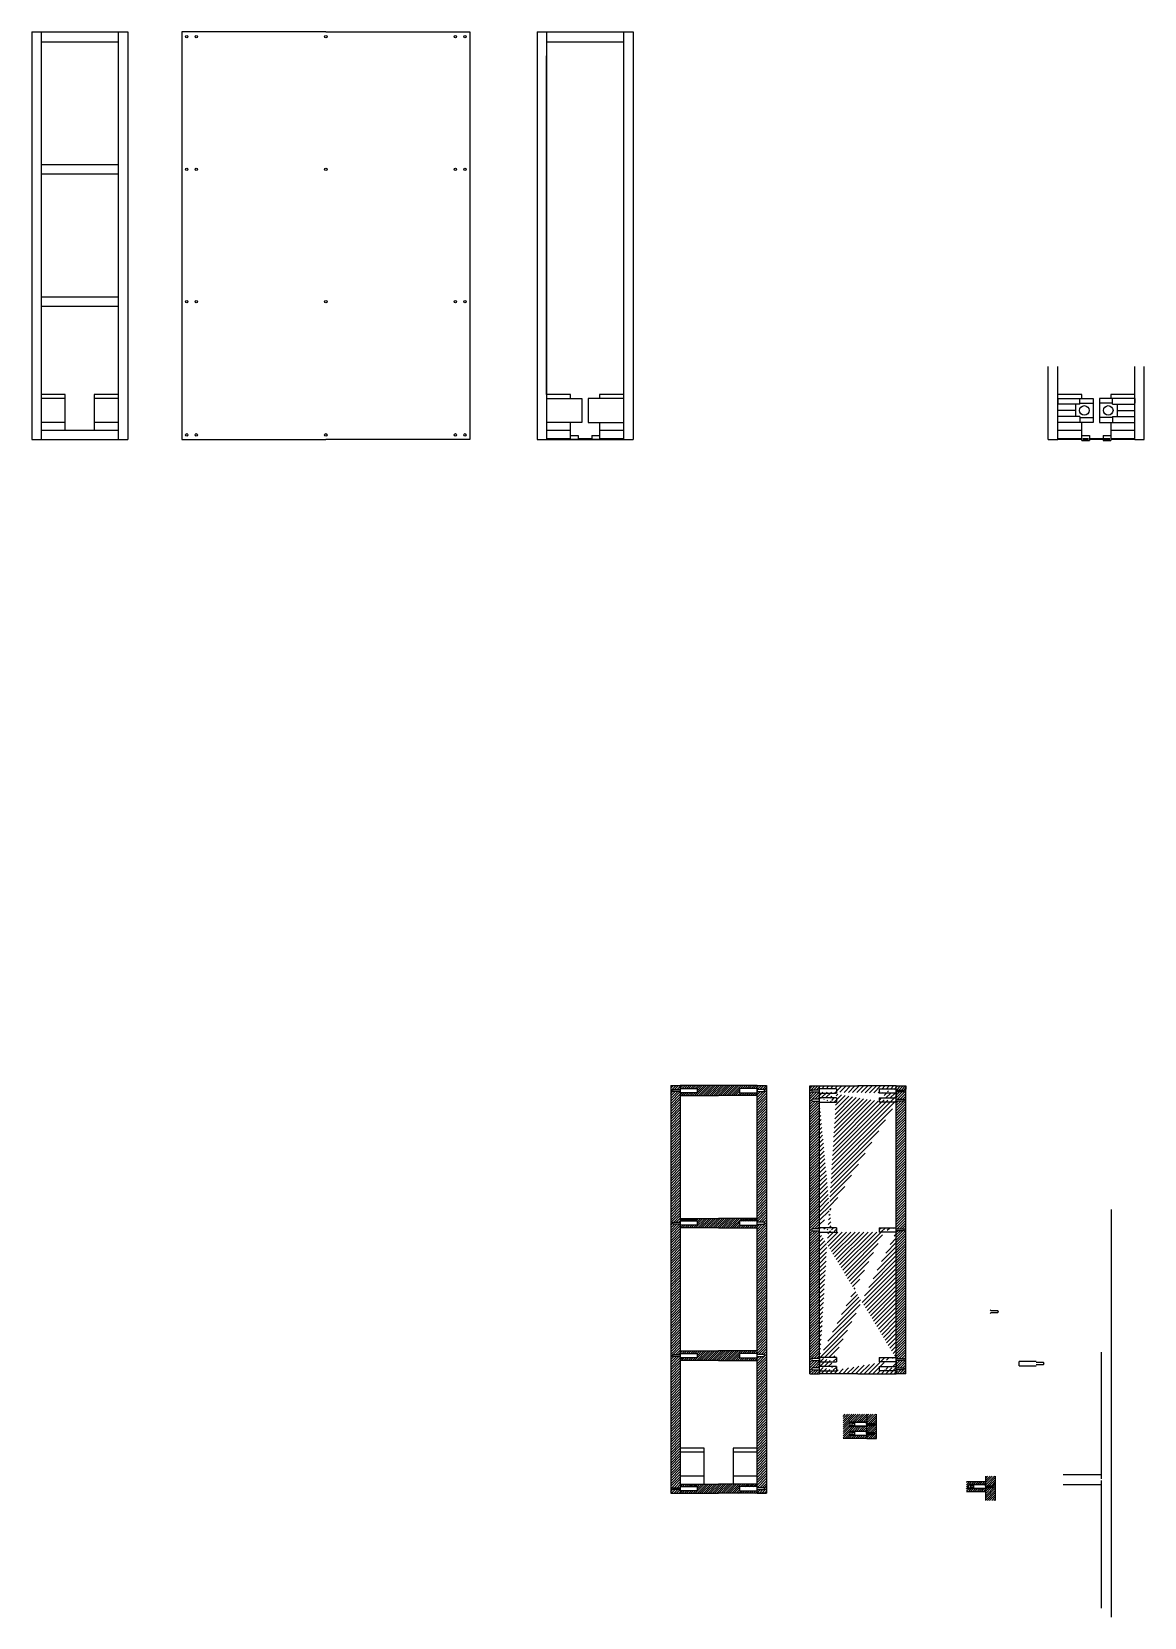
# Model space of a CAD drawing. Header units: millimetres. Extents: x 4413 to 32800, y 1732 to 26183.
# Drawn here: x 5733 to 8052, y 2524 to 5830 of the extents above; entities that cross this region are included whole.
import ezdxf

# ---------------------------------------------------------------- set-up
doc = ezdxf.new("R2010")
doc.units = ezdxf.units.MM
for name, color, linetype in [('A-WALL-FULL', 255, 'Continuous'), ('filatura', 8, 'Continuous'), ('particolari', 6, 'Continuous')]:
    doc.layers.add(name, color=color, linetype=linetype)

msp = doc.modelspace()

# ---------------------------------------------------------------- hatches: boundary and pattern name
h = msp.add_hatch()
h.set_pattern_fill('ANSI31', scale=1.2)
h.paths.add_polyline_path([(7065, 3633.1), (7065, 2783.1), (7085, 2783.1), (7085, 2790.6), (7070, 2790.6), (7068.8, 2792.6), (7070, 2794.6), (7085, 2794.6), (7085, 2802.1), (7085, 3060.1), (7085, 3068.1), (7070, 3068.1), (7068.8, 3070.1), (7070, 3072.1), (7085, 3072.1), (7085, 3080.1), (7085, 3336.1), (7085, 3344.1), (7070, 3344.1), (7068.8, 3346.1), (7070, 3348.1), (7085, 3348.1), (7085, 3356.1), (7085, 3612.1), (7085, 3620.6), (7070, 3620.6), (7068.8, 3622.6), (7070, 3624.6), (7085, 3624.6), (7085, 3633.1)])
h = msp.add_hatch()
h.set_pattern_fill('ANSI31')
h.paths.add_polyline_path([(7209.4, 3627.1), (7211.6, 3627.1), (7219.4, 3627.1), (7245, 3627.1), (7245, 3633.1), (7165, 3633.1), (7085, 3633.1), (7085, 3627.1), (7110.6, 3627.1), (7118.4, 3627.1), (7120.6, 3627.1), (7120.6, 3618.1), (7085, 3618.1), (7085, 3612.1), (7165, 3612.1), (7245, 3612.1), (7245, 3618.1), (7209.4, 3618.1)])
h = msp.add_hatch()
h.set_pattern_fill('ANSI31', scale=1.2)
h.paths.add_polyline_path([(7245, 3624.6), (7245, 3633.1), (7265, 3633.1), (7265, 2783.1), (7245, 2783.1), (7245, 2790.6), (7260, 2790.6), (7261.1, 2792.6), (7260, 2794.6), (7245, 2794.6), (7245, 2802.1), (7245, 3060.1), (7245, 3068.1), (7260, 3068.1), (7261.1, 3070.1), (7260, 3072.1), (7245, 3072.1), (7245, 3080.1), (7245, 3336.1), (7245, 3344.1), (7260, 3344.1), (7261.1, 3346.1), (7260, 3348.1), (7245, 3348.1), (7245, 3356.1), (7245, 3612.1), (7245, 3620.6), (7260, 3620.6), (7261.1, 3622.6), (7260, 3624.6)])
h = msp.add_hatch()
h.set_pattern_fill('ANSI31', scale=1.2)
edge = h.paths.add_edge_path()
edge.add_line((7355.2, 3632.1), (7375.2, 3632.1))
edge.add_line((7375.2, 3626.1), (7375.2, 3632.1))
edge.add_line((7375.2, 3623.6), (7375.2, 3626.1))
edge.add_line((7375.2, 3623.6), (7360.2, 3623.6))
edge.add_line((7360.2, 3623.6), (7359.1, 3621.6))
edge.add_line((7359.1, 3621.6), (7360.2, 3619.6))
edge.add_line((7360.2, 3619.6), (7375.2, 3619.6))
edge.add_line((7375.2, 3607.1), (7375.2, 3619.6))
edge.add_line((7375.2, 3604.6), (7375.2, 3607.1))
edge.add_line((7375.2, 3604.6), (7360.2, 3604.6))
edge.add_line((7360.2, 3604.6), (7359.1, 3602.6))
edge.add_line((7359.1, 3602.6), (7360.2, 3600.6))
edge.add_line((7360.2, 3600.6), (7375.2, 3600.6))
edge.add_line((7375.2, 3598.1), (7375.2, 3600.6))
edge.add_line((7375.2, 3336.6), (7375.2, 3598.1))
edge.add_line((7375.2, 3334.1), (7375.2, 3336.6))
edge.add_line((7375.2, 3334.1), (7360.2, 3334.1))
edge.add_line((7360.2, 3334.1), (7359.1, 3332.1))
edge.add_line((7359.1, 3332.1), (7360.2, 3330.1))
edge.add_line((7360.2, 3330.1), (7375.2, 3330.1))
edge.add_line((7375.2, 3327.6), (7375.2, 3330.1))
edge.add_line((7375.2, 3063.6), (7375.2, 3327.6))
edge.add_line((7375.2, 3063.6), (7360.2, 3063.6))
edge.add_line((7360.2, 3063.6), (7359.1, 3061.6))
edge.add_line((7359.1, 3061.6), (7360.2, 3059.6))
edge.add_line((7360.2, 3059.6), (7375.2, 3059.6))
edge.add_line((7375.2, 3044.6), (7375.2, 3059.6))
edge.add_line((7375.2, 3044.6), (7360.2, 3044.6))
edge.add_line((7360.2, 3044.6), (7359.1, 3042.6))
edge.add_line((7359.1, 3042.6), (7360.2, 3040.6))
edge.add_line((7360.2, 3040.6), (7375.2, 3040.6))
edge.add_line((7375.2, 3038.1), (7375.2, 3032.1))
edge.add_line((7355.2, 3032.1), (7375.2, 3032.1))
edge.add_line((7355.2, 3032.1), (7355.2, 3632.1))
h = msp.add_hatch()
h.set_pattern_fill('ANSI31', scale=2)
edge = h.paths.add_edge_path()
edge.add_line((7375.2, 3632.1), (7455.2, 3632.1))
edge.add_line((7535.2, 3632.1), (7455.2, 3632.1))
edge.add_line((7375.2, 3626.1), (7375.2, 3632.1))
edge.add_line((7535.2, 3626.1), (7535.2, 3632.1))
edge.add_line((7509.6, 3617.1), (7501.8, 3617.1))
edge.add_line((7499.6, 3626.1), (7499.6, 3617.1))
edge.add_line((7499.6, 3626.1), (7535.2, 3626.1))
edge.add_line((7501.8, 3617.1), (7499.6, 3617.1))
edge.add_line((7535.2, 3617.1), (7509.6, 3617.1))
edge.add_line((7509.6, 3598.1), (7501.8, 3598.1))
edge.add_line((7499.6, 3607.1), (7499.6, 3598.1))
edge.add_line((7499.6, 3607.1), (7535.2, 3607.1))
edge.add_line((7501.8, 3598.1), (7499.6, 3598.1))
edge.add_line((7535.2, 3598.1), (7509.6, 3598.1))
edge.add_line((7400.8, 3617.1), (7408.6, 3617.1))
edge.add_line((7410.8, 3626.1), (7410.8, 3617.1))
edge.add_line((7410.8, 3626.1), (7375.2, 3626.1))
edge.add_line((7408.6, 3617.1), (7410.8, 3617.1))
edge.add_line((7375.2, 3617.1), (7400.8, 3617.1))
edge.add_line((7400.8, 3598.1), (7408.6, 3598.1))
edge.add_line((7410.8, 3607.1), (7410.8, 3598.1))
edge.add_line((7410.8, 3607.1), (7375.2, 3607.1))
edge.add_line((7408.6, 3598.1), (7410.8, 3598.1))
edge.add_line((7375.2, 3598.1), (7400.8, 3598.1))
edge.add_line((7375.2, 3607.1), (7375.2, 3619.6))
edge.add_line((7535.2, 3617.1), (7535.2, 3607.1))
edge.add_line((7535.2, 3336.6), (7535.2, 3598.1))
edge.add_line((7375.2, 3336.6), (7375.2, 3598.1))
edge.add_line((7400.8, 3327.6), (7408.6, 3327.6))
edge.add_line((7410.8, 3336.6), (7410.8, 3327.6))
edge.add_line((7410.8, 3336.6), (7375.2, 3336.6))
edge.add_line((7408.6, 3327.6), (7410.8, 3327.6))
edge.add_line((7375.2, 3327.6), (7400.8, 3327.6))
edge.add_line((7509.6, 3327.6), (7501.8, 3327.6))
edge.add_line((7499.6, 3336.6), (7499.6, 3327.6))
edge.add_line((7499.6, 3336.6), (7535.2, 3336.6))
edge.add_line((7501.8, 3327.6), (7499.6, 3327.6))
edge.add_line((7535.2, 3327.6), (7509.6, 3327.6))
edge.add_line((7375.2, 3066.1), (7375.2, 3327.6))
edge.add_line((7535.2, 3063.6), (7535.2, 3327.6))
edge.add_line((7400.8, 3057.1), (7408.6, 3057.1))
edge.add_line((7410.8, 3066.1), (7410.8, 3057.1))
edge.add_line((7410.8, 3066.1), (7375.2, 3066.1))
edge.add_line((7408.6, 3057.1), (7410.8, 3057.1))
edge.add_line((7375.2, 3057.1), (7400.8, 3057.1))
edge.add_line((7400.8, 3038.1), (7408.6, 3038.1))
edge.add_line((7410.8, 3047.1), (7410.8, 3038.1))
edge.add_line((7410.8, 3047.1), (7375.2, 3047.1))
edge.add_line((7408.6, 3038.1), (7410.8, 3038.1))
edge.add_line((7375.2, 3038.1), (7400.8, 3038.1))
edge.add_line((7509.6, 3057.1), (7501.8, 3057.1))
edge.add_line((7499.6, 3066.1), (7499.6, 3057.1))
edge.add_line((7499.6, 3066.1), (7535.2, 3066.1))
edge.add_line((7501.8, 3057.1), (7499.6, 3057.1))
edge.add_line((7535.2, 3057.1), (7509.6, 3057.1))
edge.add_line((7509.6, 3038.1), (7501.8, 3038.1))
edge.add_line((7499.6, 3047.1), (7499.6, 3038.1))
edge.add_line((7499.6, 3047.1), (7535.2, 3047.1))
edge.add_line((7501.8, 3038.1), (7499.6, 3038.1))
edge.add_line((7535.2, 3038.1), (7509.6, 3038.1))
edge.add_line((7535.2, 3057.1), (7535.2, 3047.1))
edge.add_line((7535.2, 3038.1), (7535.2, 3032.1))
edge.add_line((7455.2, 3032.1), (7535.2, 3032.1))
edge.add_line((7455.2, 3032.1), (7375.2, 3032.1))
edge.add_line((7375.2, 3038.1), (7375.2, 3032.1))
edge.add_line((7375.2, 3057.1), (7375.2, 3047.1))
h = msp.add_hatch()
h.set_pattern_fill('ANSI31', scale=1.2)
edge = h.paths.add_edge_path()
edge.add_line((7535.2, 3626.1), (7535.2, 3632.1))
edge.add_line((7535.2, 3632.1), (7555.2, 3632.1))
edge.add_line((7555.2, 3032.1), (7555.2, 3632.1))
edge.add_line((7555.2, 3032.1), (7535.2, 3032.1))
edge.add_line((7535.2, 3038.1), (7535.2, 3032.1))
edge.add_line((7550.2, 3040.6), (7535.2, 3040.6))
edge.add_line((7551.4, 3042.6), (7550.2, 3040.6))
edge.add_line((7550.2, 3044.6), (7551.4, 3042.6))
edge.add_line((7535.2, 3044.6), (7550.2, 3044.6))
edge.add_line((7535.2, 3044.6), (7535.2, 3059.6))
edge.add_line((7550.2, 3059.6), (7535.2, 3059.6))
edge.add_line((7551.4, 3061.6), (7550.2, 3059.6))
edge.add_line((7550.2, 3063.6), (7551.4, 3061.6))
edge.add_line((7535.2, 3063.6), (7550.2, 3063.6))
edge.add_line((7535.2, 3063.6), (7535.2, 3327.6))
edge.add_line((7535.2, 3327.6), (7535.2, 3330.1))
edge.add_line((7550.2, 3330.1), (7535.2, 3330.1))
edge.add_line((7551.4, 3332.1), (7550.2, 3330.1))
edge.add_line((7550.2, 3334.1), (7551.4, 3332.1))
edge.add_line((7535.2, 3334.1), (7550.2, 3334.1))
edge.add_line((7535.2, 3334.1), (7535.2, 3336.6))
edge.add_line((7535.2, 3336.6), (7535.2, 3598.1))
edge.add_line((7535.2, 3598.1), (7535.2, 3600.6))
edge.add_line((7550.2, 3600.6), (7535.2, 3600.6))
edge.add_line((7551.4, 3602.6), (7550.2, 3600.6))
edge.add_line((7550.2, 3604.6), (7551.4, 3602.6))
edge.add_line((7535.2, 3604.6), (7550.2, 3604.6))
edge.add_line((7535.2, 3604.6), (7535.2, 3607.1))
edge.add_line((7535.2, 3607.1), (7535.2, 3619.6))
edge.add_line((7550.2, 3619.6), (7535.2, 3619.6))
edge.add_line((7551.4, 3621.6), (7550.2, 3619.6))
edge.add_line((7550.2, 3623.6), (7551.4, 3621.6))
edge.add_line((7535.2, 3623.6), (7550.2, 3623.6))
edge.add_line((7535.2, 3623.6), (7535.2, 3626.1))
h = msp.add_hatch()
h.set_pattern_fill('ANSI31')
h.paths.add_polyline_path([(7209.4, 3350.6), (7211.6, 3350.6), (7219.4, 3350.6), (7245, 3350.6), (7245, 3356.1), (7165, 3356.1), (7085, 3356.1), (7085, 3350.6), (7110.6, 3350.6), (7118.4, 3350.6), (7120.6, 3350.6), (7120.6, 3341.6), (7085, 3341.6), (7085, 3336.1), (7165, 3336.1), (7245, 3336.1), (7245, 3341.6), (7209.4, 3341.6)])
h = msp.add_hatch()
h.set_pattern_fill('ANSI31')
h.paths.add_polyline_path([(7209.4, 3074.6), (7211.6, 3074.6), (7219.4, 3074.6), (7245, 3074.6), (7245, 3080.1), (7165, 3080.1), (7085, 3080.1), (7085, 3074.6), (7110.6, 3074.6), (7118.4, 3074.6), (7120.6, 3074.6), (7120.6, 3065.6), (7085, 3065.6), (7085, 3060.1), (7165, 3060.1), (7245, 3060.1), (7245, 3065.6), (7209.4, 3065.6)])
h = msp.add_hatch()
h.set_pattern_fill('ANSI31')
h.paths.add_polyline_path([(7473.9, 2947.6), (7424.4, 2947.6), (7424.4, 2897.1), (7473.9, 2897.1), (7473.9, 2903.1), (7448.3, 2903.1), (7440.5, 2903.1), (7439.5, 2903.1), (7438.3, 2903.1), (7438.3, 2904.6), (7438.3, 2910.6), (7438.3, 2912.1), (7473.9, 2912.1), (7473.9, 2922.1), (7448.3, 2922.1), (7440.5, 2922.1), (7439.5, 2922.1), (7438.3, 2922.1), (7438.3, 2923.6), (7438.3, 2929.6), (7438.3, 2931.1), (7473.9, 2931.1)])
h.paths.add_polyline_path([(7493.9, 2947.6), (7473.9, 2947.6), (7473.9, 2931.1), (7473.9, 2928.6), (7486.9, 2928.6), (7488.9, 2928.6), (7490, 2926.6), (7488.9, 2924.6), (7486.9, 2924.6), (7473.9, 2924.6), (7473.9, 2922.1), (7473.9, 2912.1), (7473.9, 2909.6), (7486.9, 2909.6), (7488.9, 2909.6), (7490, 2907.6), (7488.9, 2905.6), (7486.9, 2905.6), (7473.9, 2905.6), (7473.9, 2903.1), (7473.9, 2897.1), (7493.9, 2897.1)])
h = msp.add_hatch()
h.set_pattern_fill('ANSI31')
h.paths.add_polyline_path([(7741.5, 2818.6), (7721.5, 2818.6), (7721.5, 2798.8), (7734.5, 2798.8), (7736.5, 2798.8), (7737.6, 2796.8), (7736.5, 2794.8), (7734.5, 2794.8), (7721.5, 2794.8), (7721.5, 2768.2), (7741.5, 2768.2)])
h.paths.add_polyline_path([(7721.5, 2806.8), (7681.5, 2806.8), (7681.5, 2786.8), (7721.5, 2786.8), (7721.5, 2792.3), (7695.9, 2792.3), (7688.1, 2792.3), (7687.1, 2792.3), (7685.9, 2792.3), (7685.9, 2793.8), (7685.9, 2799.8), (7685.9, 2801.3), (7721.5, 2801.3)])
h = msp.add_hatch()
h.set_pattern_fill('ANSI31')
h.paths.add_polyline_path([(7209.4, 2797.1), (7211.6, 2797.1), (7219.4, 2797.1), (7245, 2797.1), (7245, 2802.1), (7165, 2802.1), (7085, 2802.1), (7085, 2797.1), (7110.6, 2797.1), (7118.4, 2797.1), (7120.6, 2797.1), (7120.6, 2788.1), (7085, 2788.1), (7085, 2783.1), (7165, 2783.1), (7245, 2783.1), (7245, 2788.1), (7209.4, 2788.1)])

# ---------------------------------------------------------------- linework, layer by layer
at = {"color": 7}
for p, q in [((6046.3, 5830), (6046.3, 4980)), ((6346.3, 5830), (6046.3, 5830)), ((6346.3, 5830), (6646.3, 5830)), ((6646.3, 5830), (6646.3, 4980)), ((6806.5, 5073.9), (6806.5, 5780)), ((6966.5, 5780), (6966.5, 5073.9)), ((5803.3, 5073.9), (5753.3, 5073.9)), ((5803.3, 4999), (5803.3, 5073.9)), ((5913.3, 5073.9), (5863.3, 5073.9)), ((5863.3, 5073.9), (5863.3, 4999)), ((6856.5, 5073.9), (6806.5, 5073.9)), ((6806.5, 5065.4), (6879.9, 5065.4)), ((6856.5, 5065.4), (6856.5, 5073.9)), ((6879.9, 5065.4), (6879.9, 5015.5)), ((6966.5, 5065.4), (6893.1, 5065.4)), ((6893.1, 5065.4), (6893.1, 5015.5)), ((6966.5, 5073.9), (6916.5, 5073.9)), ((6916.5, 5073.9), (6916.5, 5065.4)), ((7922, 5073.9), (7872, 5073.9)), ((7872, 5065.4), (7872, 5055.4)), ((7917.9, 5053.4), (7917.9, 5065.4)), ((7922, 5065.4), (7922, 5073.9)), ((8032, 5073.9), (7982, 5073.9)), ((7982, 5073.9), (7982, 5065.4)), ((7986.1, 5053.4), (7986.1, 5065.4)), ((8032, 5065.4), (8032, 5055.4)), ((7917.9, 5053.4), (7872, 5053.4)), ((7917.9, 5027.5), (7872, 5027.5)), ((7872, 5015.5), (7872, 5025.5)), ((7917.9, 5027.5), (7917.9, 5015.5)), ((7986.1, 5053.4), (8032, 5053.4)), ((7986.1, 5027.5), (7986.1, 5015.5)), ((7986.1, 5027.5), (8032, 5027.5)), ((8032, 5015.5), (8032, 5025.5)), ((6879.9, 5015.5), (6806.5, 5015.5)), ((6856.5, 4980), (6856.5, 5015.5)), ((6893.1, 5015.5), (6966.5, 5015.5)), ((6916.5, 5015.5), (6916.5, 4980)), ((7922, 4978), (7922, 5015.5)), ((7982, 5015.5), (7982, 4978)), ((6046.3, 4980), (6346.3, 4980)), ((6646.3, 4980), (6346.3, 4980)), ((6806.5, 4982), (6856.5, 4982)), ((6806.5, 4980), (6966.5, 4980)), ((6856.5, 4982), (6856.5, 4988.4)), ((6856.5, 4988.4), (6872.2, 4988.4)), ((6916.5, 4980), (6856.5, 4980)), ((6872.2, 4988.4), (6872.2, 4980)), ((6872.2, 4982), (6900.8, 4982)), ((6900.8, 4988.4), (6916.5, 4988.4)), ((6900.8, 4988.4), (6900.8, 4980)), ((6916.5, 4982), (6966.5, 4982)), ((7872, 4982), (7922, 4982)), ((7872, 4980), (7872, 4982)), ((7922, 4980), (7872, 4980)), ((7922, 4982), (7922, 4988.4)), ((7922, 4988.4), (7937.7, 4988.4)), ((7922, 4978), (7937.7, 4978)), ((7937.7, 4988.4), (7937.7, 4978)), ((7937.7, 4982), (7966.4, 4982)), ((7966.4, 4980), (7937.7, 4980)), ((7966.4, 4988.4), (7982, 4988.4)), ((7966.4, 4988.4), (7966.4, 4978)), ((7966.4, 4978), (7982, 4978)), ((7982, 4982), (8032, 4982)), ((8032, 4980), (7982, 4980)), ((8032, 4980), (8032, 4982)), ((7473.9, 2931.1), (7473.9, 2928.6)), ((7473.9, 2928.6), (7486.9, 2928.6)), ((7473.9, 2924.6), (7486.9, 2924.6)), ((7473.9, 2922.1), (7473.9, 2924.6)), ((7473.9, 2912.1), (7473.9, 2909.6)), ((7473.9, 2909.6), (7486.9, 2909.6)), ((7486.9, 2928.6), (7487.5, 2927.6)), ((7486.9, 2924.6), (7487.5, 2925.6)), ((7486.9, 2909.6), (7487.5, 2908.6)), ((7488.9, 2927.6), (7487.5, 2927.6)), ((7487.5, 2927.6), (7487.5, 2925.6)), ((7487.5, 2925.6), (7488.9, 2925.6)), ((7488.9, 2928.6), (7490, 2926.6)), ((7488.9, 2924.6), (7490, 2926.6)), ((7488.9, 2909.6), (7490, 2907.6)), ((7135, 2877), (7085, 2877)), ((7135, 2802.1), (7135, 2877)), ((7245, 2877), (7195, 2877)), ((7195, 2877), (7195, 2802.1)), ((7473.9, 2905.6), (7486.9, 2905.6)), ((7473.9, 2903.1), (7473.9, 2905.6)), ((7486.9, 2905.6), (7487.5, 2906.6)), ((7488.9, 2908.6), (7487.5, 2908.6)), ((7487.5, 2908.6), (7487.5, 2906.6)), ((7487.5, 2906.6), (7488.9, 2906.6)), ((7488.9, 2905.6), (7490, 2907.6)), ((7721.5, 2798.8), (7734.5, 2798.8)), ((7721.5, 2794.8), (7734.5, 2794.8)), ((7734.5, 2798.8), (7735.1, 2797.8)), ((7734.5, 2794.8), (7735.1, 2795.8)), ((7736.5, 2797.8), (7735.1, 2797.8)), ((7735.1, 2797.8), (7735.1, 2795.8)), ((7735.1, 2795.8), (7736.5, 2795.8)), ((7736.5, 2798.8), (7737.6, 2796.8)), ((7736.5, 2794.8), (7737.6, 2796.8))]:
    msp.add_line(p, q, dxfattribs=at)
at = {"color": 8}
for p, q in [((7852, 4980), (7852, 5131.7)), ((7872, 4980), (7872, 5131.7)), ((8032, 4980), (8032, 5131.7)), ((8052, 4980), (8052, 5131.7)), ((5803.3, 5065.4), (5753.3, 5065.4)), ((5913.3, 5065.4), (5863.3, 5065.4)), ((7908.8, 5040.4), (7872, 5040.4)), ((7908.8, 5053.4), (7908.8, 5027.5)), ((7917.9, 5055.4), (7945.5, 5055.4)), ((7917.9, 5025.5), (7945.5, 5025.5)), ((7986.1, 5055.4), (7958.6, 5055.4)), ((7986.1, 5025.5), (7958.6, 5025.5)), ((7995.3, 5053.4), (7995.3, 5027.5)), ((7995.3, 5040.4), (8032, 5040.4)), ((5803.3, 5015.5), (5753.3, 5015.5)), ((5913.3, 5015.5), (5863.3, 5015.5)), ((7852, 4980), (7872, 4980)), ((7924, 4982), (7935.7, 4982)), ((7924, 4980), (7935.7, 4980)), ((7968.4, 4982), (7980, 4982)), ((7968.4, 4980), (7980, 4980)), ((8032, 4980), (8052, 4980)), ((7085, 3627.1), (7085, 3624.6)), ((7085, 3624.6), (7085, 3620.6)), ((7085, 3618.1), (7085, 3620.6)), ((7245, 3627.1), (7245, 3624.6)), ((7245, 3624.6), (7245, 3620.6)), ((7245, 3618.1), (7245, 3620.6)), ((7085, 3350.6), (7085, 3348.1)), ((7085, 3341.6), (7085, 3344.1)), ((7245, 3350.6), (7245, 3348.1)), ((7245, 3341.6), (7245, 3344.1)), ((7085, 3074.6), (7085, 3072.1)), ((7245, 3074.6), (7245, 3072.1)), ((7085, 3065.6), (7085, 3068.1)), ((7245, 3065.6), (7245, 3068.1)), ((7135, 2868.5), (7085, 2868.5)), ((7245, 2868.5), (7195, 2868.5)), ((7135, 2818.6), (7085, 2818.6)), ((7245, 2818.6), (7195, 2818.6)), ((7085, 2797.1), (7085, 2794.6)), ((7085, 2788.1), (7085, 2790.6)), ((7245, 2797.1), (7245, 2794.6)), ((7245, 2788.1), (7245, 2790.6))]:
    msp.add_line(p, q, dxfattribs=at)
at = {"color": 1}
for p, q in [((7085, 3633.1), (7085, 3624.6)), ((7085, 3624.6), (7085, 3620.6)), ((7085, 3620.6), (7085, 3612.1)), ((7085, 3612.1), (7085, 3356.1)), ((7245, 3633.1), (7265, 3633.1)), ((7245, 3624.6), (7245, 3633.1)), ((7245, 3620.6), (7245, 3624.6)), ((7245, 3612.1), (7245, 3620.6)), ((7245, 3356.1), (7245, 3612.1)), ((7355.2, 3632.1), (7355.2, 3625.1)), ((7355.2, 3032.1), (7355.2, 3632.1)), ((7355.2, 3632.1), (7375.2, 3632.1)), ((7375.2, 3632.1), (7455.2, 3632.1)), ((7375.2, 3626.1), (7375.2, 3632.1)), ((7375.2, 3623.6), (7375.2, 3626.1)), ((7375.2, 3619.6), (7375.2, 3623.6)), ((7375.2, 3607.1), (7375.2, 3619.6)), ((7375.2, 3604.6), (7375.2, 3607.1)), ((7375.2, 3600.6), (7375.2, 3604.6)), ((7535.2, 3632.1), (7455.2, 3632.1)), ((7535.2, 3626.1), (7535.2, 3632.1)), ((7535.2, 3632.1), (7555.2, 3632.1)), ((7535.2, 3623.6), (7535.2, 3626.1)), ((7535.2, 3619.6), (7535.2, 3623.6)), ((7535.2, 3607.1), (7535.2, 3619.6)), ((7535.2, 3617.1), (7535.2, 3607.1)), ((7535.2, 3604.6), (7535.2, 3607.1)), ((7535.2, 3600.6), (7535.2, 3604.6)), ((7555.2, 3032.1), (7555.2, 3632.1)), ((7555.2, 3632.1), (7555.2, 3625.1)), ((7375.2, 3598.1), (7375.2, 3600.6)), ((7375.2, 3336.6), (7375.2, 3598.1)), ((7535.2, 3598.1), (7535.2, 3600.6)), ((7535.2, 3336.6), (7535.2, 3598.1)), ((7085, 3356.1), (7085, 3348.1)), ((7085, 3348.1), (7085, 3344.1)), ((7085, 3344.1), (7085, 3336.1)), ((7245, 3348.1), (7245, 3356.1)), ((7245, 3344.1), (7245, 3348.1)), ((7245, 3336.1), (7245, 3344.1)), ((7085, 3336.1), (7085, 3080.1)), ((7245, 3080.1), (7245, 3336.1)), ((7375.2, 3334.1), (7375.2, 3336.6)), ((7375.2, 3330.1), (7375.2, 3334.1)), ((7375.2, 3327.6), (7375.2, 3330.1)), ((7375.2, 3063.6), (7375.2, 3327.6)), ((7375.2, 3066.1), (7375.2, 3327.6)), ((7535.2, 3334.1), (7535.2, 3336.6)), ((7535.2, 3330.1), (7535.2, 3334.1)), ((7535.2, 3327.6), (7535.2, 3330.1)), ((7535.2, 3063.6), (7535.2, 3327.6)), ((7085, 3080.1), (7085, 3072.1)), ((7245, 3072.1), (7245, 3080.1)), ((7962.8, 2821.4), (7962.8, 3077.4)), ((7085, 3072.1), (7085, 3068.1)), ((7085, 3068.1), (7085, 3060.1)), ((7085, 3060.1), (7085, 2802.1)), ((7245, 3068.1), (7245, 3072.1)), ((7245, 3060.1), (7245, 3068.1)), ((7245, 2802.1), (7245, 3060.1)), ((7375.2, 3066.1), (7375.2, 3057.1)), ((7375.2, 3059.6), (7375.2, 3063.6)), ((7375.2, 3044.6), (7375.2, 3059.6)), ((7375.2, 3057.1), (7375.2, 3047.1)), ((7375.2, 3038.1), (7375.2, 3044.6)), ((7535.2, 3059.6), (7535.2, 3063.6)), ((7535.2, 3044.6), (7535.2, 3059.6)), ((7535.2, 3057.1), (7535.2, 3047.1)), ((7535.2, 3038.1), (7535.2, 3044.6)), ((7355.2, 3032.1), (7375.2, 3032.1)), ((7375.2, 3038.1), (7375.2, 3032.1)), ((7455.2, 3032.1), (7375.2, 3032.1)), ((7455.2, 3032.1), (7535.2, 3032.1)), ((7535.2, 3038.1), (7535.2, 3032.1)), ((7555.2, 3032.1), (7535.2, 3032.1)), ((7473.9, 2947.6), (7473.9, 2931.1)), ((7493.9, 2897.1), (7493.9, 2947.6)), ((7473.9, 2912.1), (7473.9, 2922.1)), ((7473.9, 2897.1), (7424.4, 2897.1)), ((7473.9, 2903.1), (7473.9, 2897.1)), ((7473.9, 2897.1), (7493.9, 2897.1)), ((7721.5, 2798.8), (7721.5, 2818.6)), ((7741.5, 2818.6), (7741.5, 2768.2)), ((7962.8, 2813.4), (7962.8, 2821.4)), ((7065, 2783.1), (7085, 2783.1)), ((7085, 2802.1), (7085, 2794.6)), ((7085, 2794.6), (7085, 2790.6)), ((7085, 2790.6), (7085, 2783.1)), ((7245, 2794.6), (7245, 2802.1)), ((7245, 2790.6), (7245, 2794.6)), ((7245, 2783.1), (7245, 2790.6)), ((7245, 2783.1), (7265, 2783.1)), ((7721.5, 2806.8), (7681.5, 2806.8)), ((7681.5, 2786.8), (7721.5, 2786.8)), ((7721.5, 2768.2), (7721.5, 2794.8)), ((7962.8, 2801.4), (7962.8, 2809.4)), ((7962.8, 2543.4), (7962.8, 2801.4))]:
    msp.add_line(p, q, dxfattribs=at)
at = {"color": 6}
msp.add_line((7245, 3080.1), (7245, 3080.1), dxfattribs=at)
for p, q in [((7473.9, 2931.1), (7438.3, 2931.1)), ((7438.3, 2929.6), (7438.3, 2931.1)), ((7442.3, 2929.6), (7438.3, 2929.6)), ((7438.3, 2929.6), (7438.3, 2923.6)), ((7442.3, 2923.6), (7438.3, 2923.6)), ((7438.3, 2922.1), (7438.3, 2923.6)), ((7439.5, 2922.1), (7438.3, 2922.1)), ((7473.9, 2912.1), (7438.3, 2912.1)), ((7438.3, 2910.6), (7438.3, 2912.1)), ((7442.3, 2910.6), (7438.3, 2910.6)), ((7438.3, 2910.6), (7438.3, 2904.6)), ((7439.5, 2922.1), (7440.5, 2922.1)), ((7440.5, 2929.6), (7440.5, 2931.1)), ((7442.3, 2929.6), (7440.5, 2929.6)), ((7442.3, 2923.6), (7440.5, 2923.6)), ((7440.5, 2923.6), (7440.5, 2922.1)), ((7448.3, 2922.1), (7440.5, 2922.1)), ((7440.5, 2910.6), (7440.5, 2912.1)), ((7442.3, 2910.6), (7440.5, 2910.6)), ((7442.3, 2929.6), (7442.3, 2928.6)), ((7448.3, 2928.6), (7442.3, 2928.6)), ((7442.3, 2928.6), (7442.3, 2924.5)), ((7448.3, 2924.6), (7442.3, 2924.6)), ((7442.3, 2924.5), (7442.3, 2923.6)), ((7442.3, 2910.6), (7442.3, 2909.6)), ((7448.3, 2909.6), (7442.3, 2909.6)), ((7442.3, 2909.6), (7442.3, 2905.5)), ((7473.3, 2930.6), (7448.3, 2930.6)), ((7448.3, 2930.6), (7448.3, 2922.6)), ((7473.3, 2922.6), (7448.3, 2922.6)), ((7473.9, 2922.1), (7448.3, 2922.1)), ((7473.3, 2911.6), (7448.3, 2911.6)), ((7448.3, 2911.6), (7448.3, 2903.6)), ((7473.3, 2928.6), (7473.3, 2930.6)), ((7473.3, 2924.6), (7473.3, 2922.6)), ((7473.3, 2924.6), (7473.9, 2924.6)), ((7473.3, 2909.6), (7473.3, 2911.6)), ((7442.3, 2904.6), (7438.3, 2904.6)), ((7438.3, 2903.1), (7438.3, 2904.6)), ((7439.5, 2903.1), (7438.3, 2903.1)), ((7439.5, 2903.1), (7440.5, 2903.1)), ((7442.3, 2904.6), (7440.5, 2904.6)), ((7440.5, 2904.6), (7440.5, 2903.1)), ((7448.3, 2903.1), (7440.5, 2903.1)), ((7448.3, 2905.6), (7442.3, 2905.6)), ((7442.3, 2905.5), (7442.3, 2904.6)), ((7473.3, 2903.6), (7448.3, 2903.6)), ((7473.9, 2903.1), (7448.3, 2903.1)), ((7473.3, 2905.6), (7473.3, 2903.6)), ((7473.3, 2905.6), (7473.9, 2905.6)), ((7721.5, 2801.3), (7685.9, 2801.3)), ((7685.9, 2799.8), (7685.9, 2801.3)), ((7689.9, 2799.8), (7685.9, 2799.8)), ((7685.9, 2799.8), (7685.9, 2793.8)), ((7689.9, 2793.8), (7685.9, 2793.8)), ((7685.9, 2792.3), (7685.9, 2793.8)), ((7687.1, 2792.3), (7685.9, 2792.3)), ((7687.1, 2792.3), (7688.1, 2792.3)), ((7688.1, 2799.8), (7688.1, 2801.3)), ((7689.9, 2799.8), (7688.1, 2799.8)), ((7689.9, 2793.8), (7688.1, 2793.8)), ((7688.1, 2793.8), (7688.1, 2792.3)), ((7695.9, 2792.3), (7688.1, 2792.3)), ((7689.9, 2799.8), (7689.9, 2798.8)), ((7695.9, 2798.8), (7689.9, 2798.8)), ((7689.9, 2798.8), (7689.9, 2794.7)), ((7695.9, 2794.8), (7689.9, 2794.8)), ((7689.9, 2794.7), (7689.9, 2793.8)), ((7720.9, 2800.8), (7695.9, 2800.8)), ((7695.9, 2800.8), (7695.9, 2792.8)), ((7720.9, 2792.8), (7695.9, 2792.8)), ((7721.5, 2792.3), (7695.9, 2792.3)), ((7720.9, 2798.8), (7720.9, 2800.8)), ((7721.5, 2798.8), (7720.9, 2798.8)), ((7720.9, 2794.8), (7720.9, 2792.8)), ((7720.9, 2794.8), (7721.5, 2794.8))]:
    msp.add_line(p, q)
at = {"color": 7}
for points in [[(7872, 5065.4), (7945.5, 5065.4), (7945.5, 5015.5), (7872, 5015.5), (7872, 5065.4)], [(8032, 5065.4), (7958.6, 5065.4), (7958.6, 5015.5), (8032, 5015.5), (8032, 5065.4)]]:
    msp.add_lwpolyline(points, dxfattribs=at)
at = {"color": 8}
for centre, radius in [((6056.3, 5819.5), 2.5), ((6076.3, 5819.5), 2.5), ((6346.3, 5819.5), 2.5), ((6616.3, 5819.5), 2.5), ((6636.3, 5819.5), 2.5), ((6056.3, 5543), 2.5), ((6076.3, 5543), 2.5), ((6346.3, 5543), 2.5), ((6616.3, 5543), 2.5), ((6636.3, 5543), 2.5), ((6056.3, 5267), 2.5), ((6076.3, 5267), 2.5), ((6346.3, 5267), 2.5), ((6616.3, 5267), 2.5), ((6636.3, 5267), 2.5), ((7927.1, 5040.4), 10), ((7976.9, 5040.4), 10), ((6056.3, 4989.5), 2.5), ((6076.3, 4989.5), 2.5), ((6346.3, 4989.5), 2.5), ((6616.3, 4989.5), 2.5), ((6636.3, 4989.5), 2.5)]:
    msp.add_circle(centre, radius, dxfattribs=at)
at = {"layer": 'A-WALL-FULL', "color": 7}
for p, q in [((5733.3, 5830), (5933.3, 5830)), ((5733.3, 5830), (5733.3, 4980)), ((5753.3, 5830), (5753.3, 4980)), ((5913.3, 5830), (5913.3, 4980)), ((5933.3, 5830), (5933.3, 4980)), ((6786.5, 5830), (6986.5, 5830)), ((6786.5, 5830), (6786.5, 4980)), ((6806.5, 5830), (6806.5, 4980)), ((6966.5, 5830), (6966.5, 4980)), ((6986.5, 5830), (6986.5, 4980)), ((5753.3, 5553), (5913.3, 5553)), ((5913.3, 5533), (5753.3, 5533)), ((5753.3, 5533), (5753.3, 5277)), ((5913.3, 5533), (5913.3, 5277)), ((6806.5, 5533), (6806.5, 5277)), ((6966.5, 5533), (6966.5, 5277)), ((5753.3, 5277), (5913.3, 5277)), ((5753.3, 5257), (5753.3, 4999)), ((5913.3, 5257), (5753.3, 5257)), ((5913.3, 5257), (5913.3, 4999)), ((6806.5, 5257), (6806.5, 4999)), ((6966.5, 5257), (6966.5, 4999)), ((5753.3, 4999), (5913.3, 4999)), ((6806.5, 4999), (6856.5, 4999)), ((6916.5, 4999), (6966.5, 4999)), ((5733.3, 4980), (5933.3, 4980)), ((6786.5, 4980), (6986.5, 4980))]:
    msp.add_line(p, q, dxfattribs=at)
at = {"layer": 'A-WALL-FULL'}
for p, q in [((5753.3, 5809), (5913.3, 5809)), ((6806.5, 5809), (6966.5, 5809))]:
    msp.add_line(p, q, dxfattribs=at)
at = {"layer": 'A-WALL-FULL', "color": 8}
for p, q in [((7872, 4999), (7922, 4999)), ((7982, 4999), (8032, 4999))]:
    msp.add_line(p, q, dxfattribs=at)
at = {"layer": 'A-WALL-FULL', "color": 1}
for p, q in [((7065, 3633.1), (7085, 3633.1)), ((7065, 3633.1), (7065, 2783.1)), ((7245, 3633.1), (7085, 3633.1)), ((7085, 3612.1), (7165, 3612.1)), ((7245, 3612.1), (7165, 3612.1)), ((7265, 3633.1), (7265, 2783.1)), ((7982.8, 3374.4), (7982.8, 2524.4)), ((7085, 3356.1), (7165, 3356.1)), ((7245, 3356.1), (7165, 3356.1)), ((7165, 3336.1), (7085, 3336.1)), ((7165, 3336.1), (7245, 3336.1)), ((7085, 3080.1), (7165, 3080.1)), ((7245, 3080.1), (7165, 3080.1)), ((7165, 3060.1), (7085, 3060.1)), ((7165, 3060.1), (7245, 3060.1)), ((7962.8, 2821.4), (7882.8, 2821.4)), ((7065, 2783.1), (7165, 2783.1)), ((7085, 2802.1), (7165, 2802.1)), ((7245, 2802.1), (7165, 2802.1)), ((7265, 2783.1), (7165, 2783.1)), ((7882.8, 2801.4), (7962.8, 2801.4))]:
    msp.add_line(p, q, dxfattribs=at)
at = {"layer": 'filatura', "color": 7}
for p, q in [((7473.9, 2928.6), (7473.3, 2927.6)), ((7473.3, 2927.6), (7473.3, 2928.6)), ((7486.9, 2927.6), (7473.3, 2927.6)), ((7473.3, 2927.6), (7473.3, 2925.6)), ((7473.3, 2925.6), (7486.9, 2925.6)), ((7473.9, 2924.6), (7473.3, 2925.6)), ((7473.3, 2925.6), (7473.3, 2924.6)), ((7473.9, 2909.6), (7473.3, 2908.6)), ((7473.3, 2908.6), (7473.3, 2909.6)), ((7473.9, 2928.6), (7473.9, 2924.6)), ((7473.9, 2909.6), (7473.9, 2905.6)), ((7486.9, 2924.6), (7486.9, 2928.6)), ((7486.9, 2928.6), (7488.9, 2928.6)), ((7486.9, 2927.6), (7487.5, 2927.6)), ((7486.9, 2925.6), (7487.5, 2925.6)), ((7486.9, 2924.6), (7488.9, 2924.6)), ((7486.9, 2905.6), (7486.9, 2909.6)), ((7486.9, 2909.6), (7488.9, 2909.6)), ((7488.9, 2924.6), (7488.9, 2928.6)), ((7488.9, 2905.6), (7488.9, 2909.6)), ((7486.9, 2908.6), (7473.3, 2908.6)), ((7473.3, 2908.6), (7473.3, 2906.6)), ((7473.3, 2906.6), (7486.9, 2906.6)), ((7473.9, 2905.6), (7473.3, 2906.6)), ((7473.3, 2906.6), (7473.3, 2905.6)), ((7486.9, 2908.6), (7487.5, 2908.6)), ((7486.9, 2906.6), (7487.5, 2906.6)), ((7486.9, 2905.6), (7488.9, 2905.6)), ((7721.5, 2798.8), (7720.9, 2797.8)), ((7720.9, 2797.8), (7720.9, 2798.8)), ((7734.5, 2797.8), (7720.9, 2797.8)), ((7720.9, 2797.8), (7720.9, 2795.8)), ((7720.9, 2795.8), (7734.5, 2795.8)), ((7721.5, 2794.8), (7720.9, 2795.8)), ((7720.9, 2795.8), (7720.9, 2794.8)), ((7721.5, 2798.8), (7721.5, 2794.8)), ((7734.5, 2794.8), (7734.5, 2798.8)), ((7734.5, 2798.8), (7736.5, 2798.8)), ((7734.5, 2797.8), (7735.1, 2797.8)), ((7734.5, 2795.8), (7735.1, 2795.8)), ((7734.5, 2794.8), (7736.5, 2794.8)), ((7736.5, 2794.8), (7736.5, 2798.8))]:
    msp.add_line(p, q, dxfattribs=at)
at = {"layer": 'particolari', "color": 8}
for p, q in [((7068.8, 3622.6), (7070, 3624.6)), ((7070, 3620.6), (7068.8, 3622.6)), ((7070, 3624.6), (7085, 3624.6)), ((7085, 3620.6), (7070, 3620.6)), ((7085, 3627.1), (7110.6, 3627.1)), ((7120.6, 3618.1), (7085, 3618.1)), ((7110.6, 3627.1), (7118.4, 3627.1)), ((7118.4, 3627.1), (7120.6, 3627.1)), ((7120.6, 3618.1), (7120.6, 3627.1)), ((7211.6, 3627.1), (7209.4, 3627.1)), ((7209.4, 3618.1), (7209.4, 3627.1)), ((7209.4, 3618.1), (7245, 3618.1)), ((7219.4, 3627.1), (7211.6, 3627.1)), ((7245, 3627.1), (7219.4, 3627.1)), ((7260, 3624.6), (7245, 3624.6)), ((7245, 3620.6), (7260, 3620.6)), ((7261.1, 3622.6), (7260, 3624.6)), ((7260, 3620.6), (7261.1, 3622.6)), ((7360.2, 3623.6), (7359.1, 3621.6)), ((7359.1, 3621.6), (7360.2, 3619.6)), ((7360.2, 3604.6), (7359.1, 3602.6)), ((7375.2, 3623.6), (7360.2, 3623.6)), ((7360.2, 3619.6), (7375.2, 3619.6)), ((7375.2, 3604.6), (7360.2, 3604.6)), ((7410.8, 3626.1), (7375.2, 3626.1)), ((7375.2, 3617.1), (7400.8, 3617.1)), ((7410.8, 3607.1), (7375.2, 3607.1)), ((7400.8, 3617.1), (7408.6, 3617.1)), ((7408.6, 3617.1), (7410.8, 3617.1)), ((7410.8, 3626.1), (7410.8, 3617.1)), ((7410.8, 3607.1), (7410.8, 3598.1)), ((7499.6, 3626.1), (7535.2, 3626.1)), ((7499.6, 3626.1), (7499.6, 3617.1)), ((7501.8, 3617.1), (7499.6, 3617.1)), ((7499.6, 3607.1), (7535.2, 3607.1)), ((7499.6, 3607.1), (7499.6, 3598.1)), ((7509.6, 3617.1), (7501.8, 3617.1)), ((7535.2, 3617.1), (7509.6, 3617.1)), ((7535.2, 3623.6), (7550.2, 3623.6)), ((7550.2, 3619.6), (7535.2, 3619.6)), ((7535.2, 3604.6), (7550.2, 3604.6)), ((7550.2, 3623.6), (7551.4, 3621.6)), ((7551.4, 3621.6), (7550.2, 3619.6)), ((7550.2, 3604.6), (7551.4, 3602.6)), ((7359.1, 3602.6), (7360.2, 3600.6)), ((7360.2, 3600.6), (7375.2, 3600.6)), ((7375.2, 3598.1), (7400.8, 3598.1)), ((7400.8, 3598.1), (7408.6, 3598.1)), ((7408.6, 3598.1), (7410.8, 3598.1)), ((7501.8, 3598.1), (7499.6, 3598.1)), ((7509.6, 3598.1), (7501.8, 3598.1)), ((7535.2, 3598.1), (7509.6, 3598.1)), ((7550.2, 3600.6), (7535.2, 3600.6)), ((7551.4, 3602.6), (7550.2, 3600.6)), ((7068.8, 3346.1), (7070, 3348.1)), ((7070, 3344.1), (7068.8, 3346.1)), ((7070, 3348.1), (7085, 3348.1)), ((7085, 3344.1), (7070, 3344.1)), ((7085, 3350.6), (7110.6, 3350.6)), ((7120.6, 3341.6), (7085, 3341.6)), ((7110.6, 3350.6), (7118.4, 3350.6)), ((7118.4, 3350.6), (7120.6, 3350.6)), ((7120.6, 3341.6), (7120.6, 3350.6)), ((7211.6, 3350.6), (7209.4, 3350.6)), ((7209.4, 3341.6), (7209.4, 3350.6)), ((7209.4, 3341.6), (7245, 3341.6)), ((7219.4, 3350.6), (7211.6, 3350.6)), ((7245, 3350.6), (7219.4, 3350.6)), ((7260, 3348.1), (7245, 3348.1)), ((7245, 3344.1), (7260, 3344.1)), ((7261.1, 3346.1), (7260, 3348.1)), ((7260, 3344.1), (7261.1, 3346.1)), ((7360.2, 3334.1), (7359.1, 3332.1)), ((7359.1, 3332.1), (7360.2, 3330.1)), ((7375.2, 3334.1), (7360.2, 3334.1)), ((7360.2, 3330.1), (7375.2, 3330.1)), ((7410.8, 3336.6), (7375.2, 3336.6)), ((7375.2, 3327.6), (7400.8, 3327.6)), ((7400.8, 3327.6), (7408.6, 3327.6)), ((7408.6, 3327.6), (7410.8, 3327.6)), ((7410.8, 3336.6), (7410.8, 3327.6)), ((7499.6, 3336.6), (7535.2, 3336.6)), ((7499.6, 3336.6), (7499.6, 3327.6)), ((7501.8, 3327.6), (7499.6, 3327.6)), ((7509.6, 3327.6), (7501.8, 3327.6)), ((7535.2, 3327.6), (7509.6, 3327.6)), ((7535.2, 3334.1), (7550.2, 3334.1)), ((7550.2, 3330.1), (7535.2, 3330.1)), ((7550.2, 3334.1), (7551.4, 3332.1)), ((7551.4, 3332.1), (7550.2, 3330.1)), ((7085, 3074.6), (7110.6, 3074.6)), ((7110.6, 3074.6), (7118.4, 3074.6)), ((7118.4, 3074.6), (7120.6, 3074.6)), ((7120.6, 3065.6), (7120.6, 3074.6)), ((7211.6, 3074.6), (7209.4, 3074.6)), ((7209.4, 3065.6), (7209.4, 3074.6)), ((7219.4, 3074.6), (7211.6, 3074.6)), ((7245, 3074.6), (7219.4, 3074.6)), ((7068.8, 3070.1), (7070, 3072.1)), ((7070, 3068.1), (7068.8, 3070.1)), ((7070, 3072.1), (7085, 3072.1)), ((7085, 3068.1), (7070, 3068.1)), ((7120.6, 3065.6), (7085, 3065.6)), ((7209.4, 3065.6), (7245, 3065.6)), ((7260, 3072.1), (7245, 3072.1)), ((7245, 3068.1), (7260, 3068.1)), ((7261.1, 3070.1), (7260, 3072.1)), ((7260, 3068.1), (7261.1, 3070.1)), ((7360.2, 3063.6), (7359.1, 3061.6)), ((7359.1, 3061.6), (7360.2, 3059.6)), ((7360.2, 3044.6), (7359.1, 3042.6)), ((7359.1, 3042.6), (7360.2, 3040.6)), ((7375.2, 3063.6), (7360.2, 3063.6)), ((7360.2, 3059.6), (7375.2, 3059.6)), ((7375.2, 3044.6), (7360.2, 3044.6)), ((7410.8, 3066.1), (7375.2, 3066.1)), ((7375.2, 3057.1), (7400.8, 3057.1)), ((7410.8, 3047.1), (7375.2, 3047.1)), ((7400.8, 3057.1), (7408.6, 3057.1)), ((7408.6, 3057.1), (7410.8, 3057.1)), ((7410.8, 3066.1), (7410.8, 3057.1)), ((7410.8, 3047.1), (7410.8, 3038.1)), ((7499.6, 3066.1), (7535.2, 3066.1)), ((7499.6, 3066.1), (7499.6, 3057.1)), ((7501.8, 3057.1), (7499.6, 3057.1)), ((7499.6, 3047.1), (7535.2, 3047.1)), ((7499.6, 3047.1), (7499.6, 3038.1)), ((7509.6, 3057.1), (7501.8, 3057.1)), ((7535.2, 3057.1), (7509.6, 3057.1)), ((7535.2, 3063.6), (7550.2, 3063.6)), ((7550.2, 3059.6), (7535.2, 3059.6)), ((7535.2, 3044.6), (7550.2, 3044.6)), ((7550.2, 3063.6), (7551.4, 3061.6)), ((7551.4, 3061.6), (7550.2, 3059.6)), ((7550.2, 3044.6), (7551.4, 3042.6)), ((7551.4, 3042.6), (7550.2, 3040.6)), ((7793.6, 3058), (7791.4, 3058)), ((7791.4, 3049), (7791.4, 3058)), ((7791.4, 3049), (7827, 3049)), ((7801.4, 3058), (7793.6, 3058)), ((7827, 3058), (7801.4, 3058)), ((7842, 3055.5), (7827, 3055.5)), ((7827, 3051.5), (7842, 3051.5)), ((7843.2, 3053.5), (7842, 3055.5)), ((7842, 3051.5), (7843.2, 3053.5)), ((7360.2, 3040.6), (7375.2, 3040.6)), ((7375.2, 3038.1), (7400.8, 3038.1)), ((7400.8, 3038.1), (7408.6, 3038.1)), ((7408.6, 3038.1), (7410.8, 3038.1)), ((7501.8, 3038.1), (7499.6, 3038.1)), ((7509.6, 3038.1), (7501.8, 3038.1)), ((7535.2, 3038.1), (7509.6, 3038.1)), ((7550.2, 3040.6), (7535.2, 3040.6)), ((7068.8, 2792.6), (7070, 2794.6)), ((7070, 2790.6), (7068.8, 2792.6)), ((7070, 2794.6), (7085, 2794.6)), ((7085, 2790.6), (7070, 2790.6)), ((7085, 2797.1), (7110.6, 2797.1)), ((7120.6, 2788.1), (7085, 2788.1)), ((7110.6, 2797.1), (7118.4, 2797.1)), ((7118.4, 2797.1), (7120.6, 2797.1)), ((7120.6, 2788.1), (7120.6, 2797.1)), ((7211.6, 2797.1), (7209.4, 2797.1)), ((7209.4, 2788.1), (7209.4, 2797.1)), ((7209.4, 2788.1), (7245, 2788.1)), ((7219.4, 2797.1), (7211.6, 2797.1)), ((7245, 2797.1), (7219.4, 2797.1)), ((7260, 2794.6), (7245, 2794.6)), ((7245, 2790.6), (7260, 2790.6)), ((7261.1, 2792.6), (7260, 2794.6)), ((7260, 2790.6), (7261.1, 2792.6))]:
    msp.add_line(p, q, dxfattribs=at)
for points in [[(7747.1, 3163.6), (7742.1, 3163.6), (7739.1, 3163.6), (7735.1, 3163.6), (7733, 3163.6), (7731.1, 3165.3)], [(7731.1, 3157.9), (7733, 3159.6), (7739.1, 3159.6), (7742.1, 3159.6), (7747.1, 3159.6), (7748.3, 3161.6), (7747.1, 3163.6)]]:
    msp.add_lwpolyline(points, dxfattribs=at)

doc.saveas('drawing.dxf')
